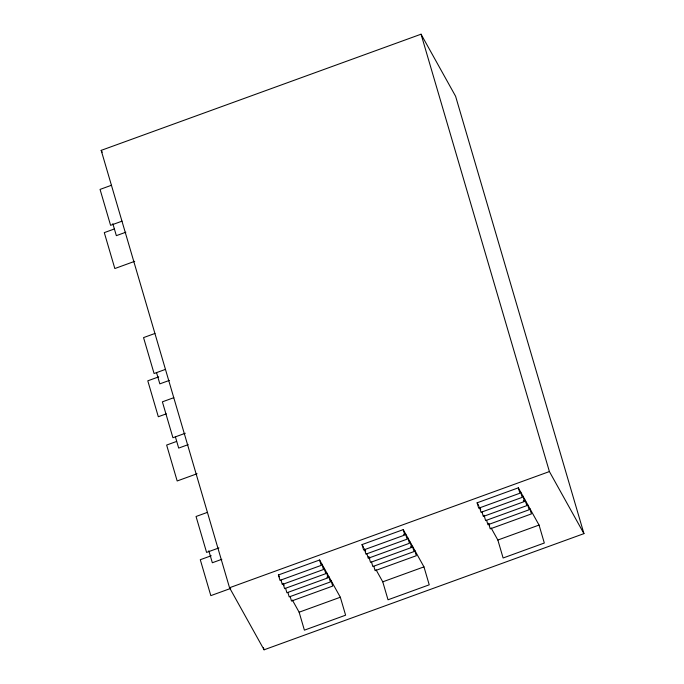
<?xml version="1.0" encoding="UTF-8"?>
<svg xmlns="http://www.w3.org/2000/svg" width="684" height="684" viewBox="0 0 684 684"><rect width="100%" height="100%" fill="white"/><g stroke="black" fill="none" stroke-linecap="round" stroke-linejoin="round"><path stroke-width="1.03" d="M101.189 150.369L421.053 34.2L455.595 96.256L583.948 533.631L264.084 649.8L229.542 587.744L101.189 150.369L102.215 152.224M111.458 185.261L100.052 189.408L110.586 225.318L122 221.171M114.237 229.012L104.293 232.628L114.835 268.538L134.722 261.314M125.856 232.209L116.348 235.655L112.834 223.685M154.952 333.459L143.546 337.605L154.08 373.515L165.494 369.369M158.722 376.85L147.787 380.826L158.32 416.736L166.28 413.846M169.35 380.407L159.834 383.861L156.619 372.883M173.804 397.695L162.39 401.833L172.932 437.751L185.296 433.263M176.583 441.445L166.639 445.062L177.173 480.972L197.069 473.747M188.194 444.634L178.686 448.088L175.472 437.119M207.449 512.359L196.043 516.497L206.585 552.407L218.94 547.918M211.228 555.75L200.284 559.717L210.826 595.636L230.713 588.411M221.847 559.298L212.339 562.752L208.825 550.782M229.542 587.744L549.406 471.567L583.948 533.631M319.608 559.999L321.189 565.386L279.987 580.357L278.405 574.97L319.608 559.999L340.333 597.235L345.608 615.19L304.397 630.161L299.13 612.206L292.393 600.099M403.235 529.63L404.817 535.016L363.614 549.979L362.033 544.592L403.235 529.63L423.96 566.865L429.236 584.82L388.025 599.783L382.758 581.827L376.02 569.729M518.327 487.829L519.908 493.215L478.706 508.186L477.124 502.8L518.327 487.829L539.052 525.064L544.319 543.019L503.116 557.99L497.849 540.035L491.112 527.928M403.577 534.478L405.544 533.768L407.117 539.154L365.914 554.117L364.333 548.73M523.277 500.953L525.235 500.243L526.817 505.63L485.614 520.592L484.033 515.206M326.858 577.262L328.824 576.552L330.398 581.939L289.195 596.901L287.878 592.412M410.486 546.892L412.452 546.183L414.025 551.569L372.823 566.532L371.506 562.043M299.13 612.206L340.333 597.235M382.758 581.827L423.96 566.865M497.849 540.035L539.052 525.064M477.124 502.8L478.68 505.587M479.715 507.451L480.749 509.315M488.521 523.277L489.556 525.141M362.033 544.592L363.589 547.388M364.623 549.252L365.658 551.107M368.77 556.699L369.805 558.554M278.405 574.97L279.44 576.826M283.065 583.349L284.099 585.205M421.053 34.2L549.406 471.567M529.844 508.52L531.425 513.906L490.214 528.869L488.641 523.482M527.544 504.382L529.117 509.768L487.914 524.731L486.598 520.242M522.935 496.105L524.517 501.492L483.306 516.454L481.989 511.965M520.635 491.967L522.208 497.354L481.006 512.316L479.424 506.929M414.752 550.321L416.334 555.707L375.123 570.67L373.806 566.181M410.143 542.044L411.725 547.431L370.523 562.393L368.941 557.007M407.844 537.906L409.425 543.293L368.214 558.255L366.898 553.766M331.124 580.69L332.706 586.077L291.495 601.039L290.178 596.551M326.516 572.414L328.098 577.8L286.895 592.763L285.579 588.274M324.216 568.276L325.798 573.662L284.587 588.625L283.27 584.136M321.916 564.138L323.489 569.524L282.287 584.495L280.97 580.006M263.477 647.748L264.084 649.8"/></g></svg>
